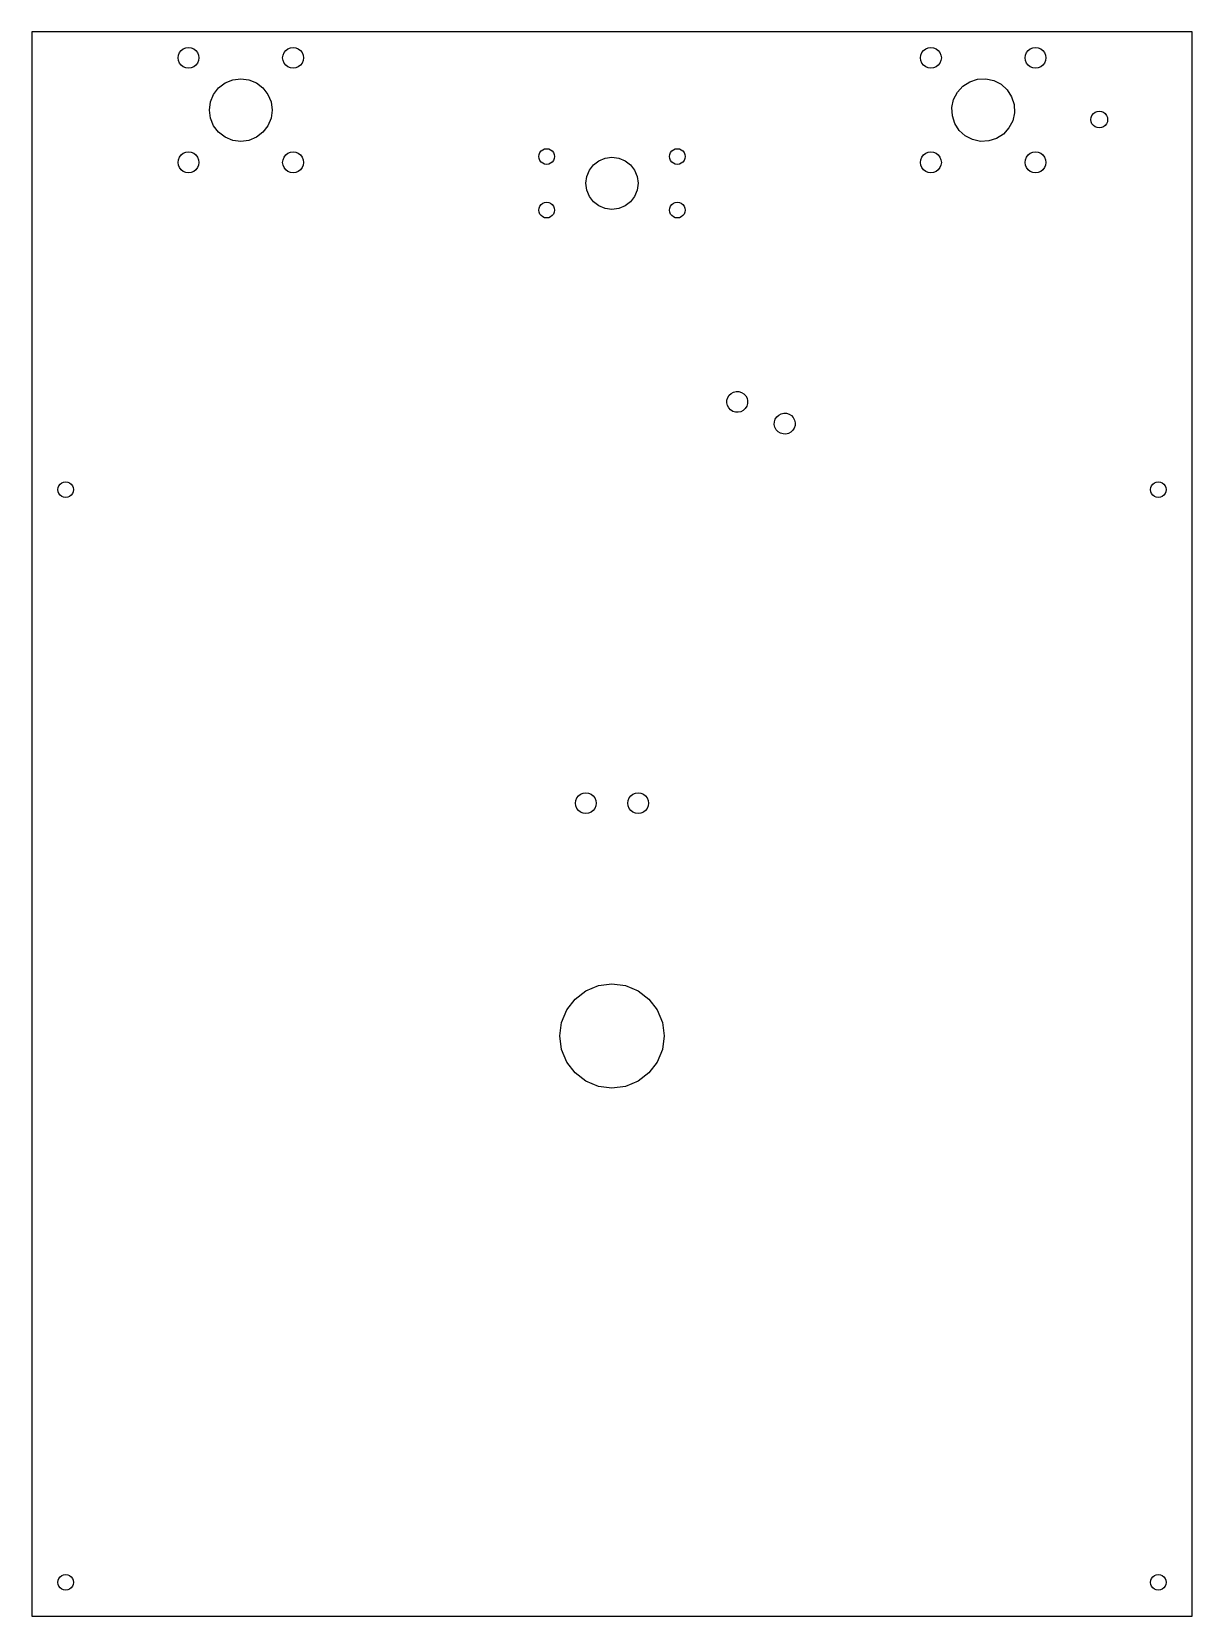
# Model space of a CAD drawing. Header units: metres. Extents: x 344 to 566, y 58 to 361.
import ezdxf

# ---------------------------------------------------------------- set-up
doc = ezdxf.new("R2010")
doc.units = ezdxf.units.M

msp = doc.modelspace()

# ---------------------------------------------------------------- linework, layer by layer
at = {"layer": 'Layer0'}
for points in [[(565.5, 57.77, 157.76), (565.5, 360.86, 157.76), (343.5, 360.86, 157.76), (343.5, 57.77, 157.76), (565.5, 57.77, 157.76)], [(374.02, 353.93, 157.75), (373.5, 353.86, 157.75), (372.98, 353.93, 157.75), (372.5, 354.13, 157.75), (372.09, 354.45, 157.75), (371.77, 354.86, 157.75), (371.57, 355.35, 157.75), (371.5, 355.86, 157.75), (371.57, 356.38, 157.75), (371.77, 356.86, 157.75), (372.09, 357.28, 157.75), (372.5, 357.6, 157.75), (372.98, 357.8, 157.75), (373.5, 357.86, 157.75), (374.02, 357.8, 157.75), (374.5, 357.6, 157.75), (374.91, 357.28, 157.75), (375.23, 356.86, 157.75), (375.43, 356.38, 157.75), (375.5, 355.86, 157.75), (375.43, 355.35, 157.75), (375.23, 354.86, 157.75), (374.91, 354.45, 157.75), (374.5, 354.13, 157.75), (374.02, 353.93, 157.75)], [(394.02, 353.93, 157.75), (393.5, 353.86, 157.75), (392.98, 353.93, 157.75), (392.5, 354.13, 157.75), (392.09, 354.45, 157.75), (391.77, 354.86, 157.75), (391.57, 355.35, 157.75), (391.5, 355.86, 157.75), (391.57, 356.38, 157.75), (391.77, 356.86, 157.75), (392.09, 357.28, 157.75), (392.5, 357.6, 157.75), (392.98, 357.8, 157.75), (393.5, 357.86, 157.75), (394.02, 357.8, 157.75), (394.5, 357.6, 157.75), (394.91, 357.28, 157.75), (395.23, 356.86, 157.75), (395.43, 356.38, 157.75), (395.5, 355.86, 157.75), (395.43, 355.35, 157.75), (395.23, 354.86, 157.75), (394.91, 354.45, 157.75), (394.5, 354.13, 157.75), (394.02, 353.93, 157.75)], [(517.43, 356.38, 157.76), (517.5, 355.86, 157.76), (517.43, 355.35, 157.76), (517.23, 354.86, 157.76), (516.91, 354.45, 157.76), (516.5, 354.13, 157.76), (516.02, 353.93, 157.76), (515.5, 353.86, 157.76), (514.98, 353.93, 157.76), (514.5, 354.13, 157.76), (514.09, 354.45, 157.76), (513.77, 354.86, 157.76), (513.57, 355.35, 157.76), (513.5, 355.86, 157.76), (513.57, 356.38, 157.76), (513.77, 356.86, 157.76), (514.09, 357.28, 157.76), (514.5, 357.6, 157.76), (514.98, 357.8, 157.76), (515.5, 357.86, 157.76), (516.02, 357.8, 157.76), (516.5, 357.6, 157.76), (516.91, 357.28, 157.76), (517.23, 356.86, 157.76), (517.43, 356.38, 157.76)], [(536.02, 353.93, 157.76), (535.5, 353.86, 157.76), (534.98, 353.93, 157.76), (534.5, 354.13, 157.76), (534.09, 354.45, 157.76), (533.77, 354.86, 157.76), (533.57, 355.35, 157.76), (533.5, 355.86, 157.76), (533.57, 356.38, 157.76), (533.77, 356.86, 157.76), (534.09, 357.28, 157.76), (534.5, 357.6, 157.76), (534.98, 357.8, 157.76), (535.5, 357.86, 157.76), (536.02, 357.8, 157.76), (536.5, 357.6, 157.76), (536.91, 357.28, 157.76), (537.23, 356.86, 157.76), (537.43, 356.38, 157.76), (537.5, 355.86, 157.76), (537.43, 355.35, 157.76), (537.23, 354.86, 157.76), (536.91, 354.45, 157.76), (536.5, 354.13, 157.76), (536.02, 353.93, 157.76)], [(386.5, 351.06, 157.76), (387.74, 350.11, 157.76), (388.7, 348.86, 157.76), (389.3, 347.42, 157.76), (389.5, 345.86, 157.76), (389.3, 344.31, 157.76), (388.7, 342.86, 157.76), (387.74, 341.62, 157.76), (386.5, 340.67, 157.76), (385.05, 340.07, 157.76), (383.5, 339.86, 157.76), (381.95, 340.07, 157.76), (380.5, 340.67, 157.76), (379.26, 341.62, 157.76), (378.3, 342.86, 157.76), (377.7, 344.31, 157.76), (377.5, 345.86, 157.76), (377.7, 347.42, 157.76), (378.3, 348.86, 157.76), (379.26, 350.11, 157.76), (380.5, 351.06, 157.76), (381.95, 351.66, 157.76), (383.5, 351.86, 157.76), (385.05, 351.66, 157.76), (386.5, 351.06, 157.76)], [(522.94, 351.29, 157.76), (524.43, 351.77, 157.76), (525.99, 351.84, 157.76), (527.52, 351.51, 157.76), (528.92, 350.8, 157.76), (530.08, 349.74, 157.76), (530.93, 348.43, 157.76), (531.4, 346.94, 157.76), (531.48, 345.37, 157.76), (531.15, 343.84, 157.76), (530.43, 342.45, 157.76), (529.38, 341.29, 157.76), (528.06, 340.44, 157.76), (526.57, 339.96, 157.76), (525.01, 339.88, 157.76), (523.48, 340.22, 157.76), (522.08, 340.93, 157.76), (520.92, 341.98, 157.76), (520.07, 343.3, 157.76), (519.6, 344.79, 157.76), (519.52, 346.36, 157.76), (519.85, 347.89, 157.76), (520.57, 349.28, 157.76), (521.62, 350.44, 157.76), (522.94, 351.29, 157.76)], [(547.29, 345.61, 157.76), (547.7, 345.66, 157.76), (548.11, 345.61, 157.76), (548.5, 345.45, 157.76), (548.83, 345.2, 157.76), (549.09, 344.86, 157.76), (549.25, 344.48, 157.76), (549.3, 344.06, 157.76), (549.25, 343.65, 157.76), (549.09, 343.26, 157.76), (548.83, 342.93, 157.76), (548.5, 342.68, 157.76), (548.11, 342.52, 157.76), (547.7, 342.46, 157.76), (547.29, 342.52, 157.76), (546.9, 342.68, 157.76), (546.57, 342.93, 157.76), (546.31, 343.26, 157.76), (546.15, 343.65, 157.76), (546.1, 344.06, 157.76), (546.15, 344.48, 157.76), (546.31, 344.86, 157.76), (546.57, 345.2, 157.76), (546.9, 345.45, 157.76), (547.29, 345.61, 157.76)], [(375.43, 336.38, 157.75), (375.5, 335.86, 157.75), (375.43, 335.35, 157.75), (375.23, 334.86, 157.75), (374.91, 334.45, 157.75), (374.5, 334.13, 157.75), (374.02, 333.93, 157.75), (373.5, 333.86, 157.75), (372.98, 333.93, 157.75), (372.5, 334.13, 157.75), (372.09, 334.45, 157.75), (371.77, 334.86, 157.75), (371.57, 335.35, 157.75), (371.5, 335.86, 157.75), (371.57, 336.38, 157.75), (371.77, 336.86, 157.75), (372.09, 337.28, 157.75), (372.5, 337.6, 157.75), (372.98, 337.8, 157.75), (373.5, 337.86, 157.75), (374.02, 337.8, 157.75), (374.5, 337.6, 157.75), (374.91, 337.28, 157.75), (375.23, 336.86, 157.75), (375.43, 336.38, 157.75)], [(392.98, 337.8, 157.75), (393.5, 337.86, 157.75), (394.02, 337.8, 157.75), (394.5, 337.6, 157.75), (394.91, 337.28, 157.75), (395.23, 336.86, 157.75), (395.43, 336.38, 157.75), (395.5, 335.86, 157.75), (395.43, 335.35, 157.75), (395.23, 334.86, 157.75), (394.91, 334.45, 157.75), (394.5, 334.13, 157.75), (394.02, 333.93, 157.75), (393.5, 333.86, 157.75), (392.98, 333.93, 157.75), (392.5, 334.13, 157.75), (392.09, 334.45, 157.75), (391.77, 334.86, 157.75), (391.57, 335.35, 157.75), (391.5, 335.86, 157.75), (391.57, 336.38, 157.75), (391.77, 336.86, 157.75), (392.09, 337.28, 157.75), (392.5, 337.6, 157.75), (392.98, 337.8, 157.75)], [(441.25, 335.69, 157.76), (440.94, 335.93, 157.76), (440.7, 336.24, 157.76), (440.55, 336.6, 157.76), (440.5, 336.99, 157.76), (440.55, 337.38, 157.76), (440.7, 337.74, 157.76), (440.94, 338.05, 157.76), (441.25, 338.29, 157.76), (441.61, 338.44, 157.76), (442, 338.49, 157.76), (442.39, 338.44, 157.76), (442.75, 338.29, 157.76), (443.06, 338.05, 157.76), (443.3, 337.74, 157.76), (443.45, 337.38, 157.76), (443.5, 336.99, 157.76), (443.45, 336.6, 157.76), (443.3, 336.24, 157.76), (443.06, 335.93, 157.76), (442.75, 335.69, 157.76), (442.39, 335.54, 157.76), (442, 335.49, 157.76), (441.61, 335.54, 157.76), (441.25, 335.69, 157.76)], [(449.67, 330.57, 157.76), (449.5, 331.86, 157.76), (449.67, 333.16, 157.76), (450.17, 334.36, 157.76), (450.96, 335.4, 157.76), (452, 336.19, 157.76), (453.21, 336.69, 157.76), (454.5, 336.86, 157.76), (455.79, 336.69, 157.76), (457, 336.19, 157.76), (458.04, 335.4, 157.76), (458.83, 334.36, 157.76), (459.33, 333.16, 157.76), (459.5, 331.86, 157.76), (459.33, 330.57, 157.76), (458.83, 329.36, 157.76), (458.04, 328.33, 157.76), (457, 327.53, 157.76), (455.79, 327.03, 157.76), (454.5, 326.86, 157.76), (453.21, 327.03, 157.76), (452, 327.53, 157.76), (450.96, 328.33, 157.76), (450.17, 329.36, 157.76), (449.67, 330.57, 157.76)], [(467, 335.49, 157.76), (466.61, 335.54, 157.76), (466.25, 335.69, 157.76), (465.94, 335.93, 157.76), (465.7, 336.24, 157.76), (465.55, 336.6, 157.76), (465.5, 336.99, 157.76), (465.55, 337.38, 157.76), (465.7, 337.74, 157.76), (465.94, 338.05, 157.76), (466.25, 338.29, 157.76), (466.61, 338.44, 157.76), (467, 338.49, 157.76), (467.39, 338.44, 157.76), (467.75, 338.29, 157.76), (468.06, 338.05, 157.76), (468.3, 337.74, 157.76), (468.45, 337.38, 157.76), (468.5, 336.99, 157.76), (468.45, 336.6, 157.76), (468.3, 336.24, 157.76), (468.06, 335.93, 157.76), (467.75, 335.69, 157.76), (467.39, 335.54, 157.76), (467, 335.49, 157.76)], [(517.43, 336.38, 157.76), (517.5, 335.86, 157.76), (517.43, 335.35, 157.76), (517.23, 334.86, 157.76), (516.91, 334.45, 157.76), (516.5, 334.13, 157.76), (516.02, 333.93, 157.76), (515.5, 333.86, 157.76), (514.98, 333.93, 157.76), (514.5, 334.13, 157.76), (514.09, 334.45, 157.76), (513.77, 334.86, 157.76), (513.57, 335.35, 157.76), (513.5, 335.86, 157.76), (513.57, 336.38, 157.76), (513.77, 336.86, 157.76), (514.09, 337.28, 157.76), (514.5, 337.6, 157.76), (514.98, 337.8, 157.76), (515.5, 337.86, 157.76), (516.02, 337.8, 157.76), (516.5, 337.6, 157.76), (516.91, 337.28, 157.76), (517.23, 336.86, 157.76), (517.43, 336.38, 157.76)], [(534.98, 337.8, 157.76), (535.5, 337.86, 157.76), (536.02, 337.8, 157.76), (536.5, 337.6, 157.76), (536.91, 337.28, 157.76), (537.23, 336.86, 157.76), (537.43, 336.38, 157.76), (537.5, 335.86, 157.76), (537.43, 335.35, 157.76), (537.23, 334.86, 157.76), (536.91, 334.45, 157.76), (536.5, 334.13, 157.76), (536.02, 333.93, 157.76), (535.5, 333.86, 157.76), (534.98, 333.93, 157.76), (534.5, 334.13, 157.76), (534.09, 334.45, 157.76), (533.77, 334.86, 157.76), (533.57, 335.35, 157.76), (533.5, 335.86, 157.76), (533.57, 336.38, 157.76), (533.77, 336.86, 157.76), (534.09, 337.28, 157.76), (534.5, 337.6, 157.76), (534.98, 337.8, 157.76)], [(442.75, 328.04, 157.76), (443.06, 327.8, 157.76), (443.3, 327.49, 157.76), (443.45, 327.13, 157.76), (443.5, 326.74, 157.76), (443.45, 326.35, 157.76), (443.3, 325.99, 157.76), (443.06, 325.68, 157.76), (442.75, 325.44, 157.76), (442.39, 325.29, 157.76), (442, 325.24, 157.76), (441.61, 325.29, 157.76), (441.25, 325.44, 157.76), (440.94, 325.68, 157.76), (440.7, 325.99, 157.76), (440.55, 326.35, 157.76), (440.5, 326.74, 157.76), (440.55, 327.13, 157.76), (440.7, 327.49, 157.76), (440.94, 327.8, 157.76), (441.25, 328.04, 157.76), (441.61, 328.19, 157.76), (442, 328.24, 157.76), (442.39, 328.19, 157.76), (442.75, 328.04, 157.76)], [(468.06, 325.68, 157.76), (467.75, 325.44, 157.76), (467.39, 325.29, 157.76), (467, 325.24, 157.76), (466.61, 325.29, 157.76), (466.25, 325.44, 157.76), (465.94, 325.68, 157.76), (465.7, 325.99, 157.76), (465.55, 326.35, 157.76), (465.5, 326.74, 157.76), (465.55, 327.13, 157.76), (465.7, 327.49, 157.76), (465.94, 327.8, 157.76), (466.25, 328.04, 157.76), (466.61, 328.19, 157.76), (467, 328.24, 157.76), (467.39, 328.19, 157.76), (467.75, 328.04, 157.76), (468.06, 327.8, 157.76), (468.3, 327.49, 157.76), (468.45, 327.13, 157.76), (468.5, 326.74, 157.76), (468.45, 326.35, 157.76), (468.3, 325.99, 157.76), (468.06, 325.68, 157.76)], [(480.42, 289.72, 157.76), (480.27, 289.22, 157.76), (479.99, 288.78, 157.76), (479.61, 288.43, 157.76), (479.15, 288.18, 157.76), (478.64, 288.07, 157.76), (478.12, 288.08, 157.76), (477.62, 288.24, 157.76), (477.18, 288.52, 157.76), (476.82, 288.9, 157.76), (476.58, 289.36, 157.76), (476.46, 289.87, 157.76), (476.48, 290.39, 157.76), (476.63, 290.89, 157.76), (476.91, 291.33, 157.76), (477.29, 291.69, 157.76), (477.75, 291.93, 157.76), (478.26, 292.05, 157.76), (478.78, 292.03, 157.76), (479.28, 291.88, 157.76), (479.73, 291.6, 157.76), (480.08, 291.22, 157.76), (480.33, 290.75, 157.76), (480.44, 290.24, 157.76), (480.42, 289.72, 157.76)], [(485.57, 286.23, 157.76), (485.73, 286.73, 157.76), (486, 287.17, 157.76), (486.39, 287.52, 157.76), (486.85, 287.77, 157.76), (487.36, 287.88, 157.76), (487.88, 287.87, 157.76), (488.38, 287.71, 157.76), (488.82, 287.43, 157.76), (489.17, 287.05, 157.76), (489.42, 286.59, 157.76), (489.53, 286.08, 157.76), (489.52, 285.56, 157.76), (489.36, 285.06, 157.76), (489.08, 284.62, 157.76), (488.7, 284.26, 157.76), (488.24, 284.02, 157.76), (487.73, 283.9, 157.76), (487.21, 283.92, 157.76), (486.71, 284.08, 157.76), (486.27, 284.35, 157.76), (485.91, 284.74, 157.76), (485.67, 285.2, 157.76), (485.55, 285.71, 157.76), (485.57, 286.23, 157.76)], [(348.94, 272.21, 157.76), (348.7, 272.52, 157.76), (348.55, 272.88, 157.76), (348.5, 273.27, 157.76), (348.55, 273.66, 157.76), (348.7, 274.02, 157.76), (348.94, 274.33, 157.76), (349.25, 274.57, 157.76), (349.61, 274.72, 157.76), (350, 274.77, 157.76), (350.39, 274.72, 157.76), (350.75, 274.57, 157.76), (351.06, 274.33, 157.76), (351.3, 274.02, 157.76), (351.45, 273.66, 157.76), (351.5, 273.27, 157.76), (351.45, 272.88, 157.76), (351.3, 272.52, 157.76), (351.06, 272.21, 157.76), (350.75, 271.97, 157.76), (350.39, 271.82, 157.76), (350, 271.77, 157.76), (349.61, 271.82, 157.76), (349.25, 271.97, 157.76), (348.94, 272.21, 157.76)], [(560.3, 272.52, 157.76), (560.06, 272.21, 157.76), (559.75, 271.97, 157.76), (559.39, 271.82, 157.76), (559, 271.77, 157.76), (558.61, 271.82, 157.76), (558.25, 271.97, 157.76), (557.94, 272.21, 157.76), (557.7, 272.52, 157.76), (557.55, 272.88, 157.76), (557.5, 273.27, 157.76), (557.55, 273.66, 157.76), (557.7, 274.02, 157.76), (557.94, 274.33, 157.76), (558.25, 274.57, 157.76), (558.61, 274.72, 157.76), (559, 274.77, 157.76), (559.39, 274.72, 157.76), (559.75, 274.57, 157.76), (560.06, 274.33, 157.76), (560.3, 274.02, 157.76), (560.45, 273.66, 157.76), (560.5, 273.27, 157.76), (560.45, 272.88, 157.76), (560.3, 272.52, 157.76)], [(451.43, 213.81, 157.76), (451.5, 213.3, 157.76), (451.43, 212.78, 157.76), (451.23, 212.3, 157.76), (450.91, 211.88, 157.76), (450.5, 211.56, 157.76), (450.02, 211.36, 157.76), (449.5, 211.3, 157.76), (448.98, 211.36, 157.76), (448.5, 211.56, 157.76), (448.09, 211.88, 157.76), (447.77, 212.3, 157.76), (447.57, 212.78, 157.76), (447.5, 213.3, 157.76), (447.57, 213.81, 157.76), (447.77, 214.3, 157.76), (448.09, 214.71, 157.76), (448.5, 215.03, 157.76), (448.98, 215.23, 157.76), (449.5, 215.3, 157.76), (450.02, 215.23, 157.76), (450.5, 215.03, 157.76), (450.91, 214.71, 157.76), (451.23, 214.3, 157.76), (451.43, 213.81, 157.76)], [(457.57, 212.78, 157.76), (457.5, 213.3, 157.76), (457.57, 213.81, 157.76), (457.77, 214.3, 157.76), (458.09, 214.71, 157.76), (458.5, 215.03, 157.76), (458.98, 215.23, 157.76), (459.5, 215.3, 157.76), (460.02, 215.23, 157.76), (460.5, 215.03, 157.76), (460.91, 214.71, 157.76), (461.23, 214.3, 157.76), (461.43, 213.81, 157.76), (461.5, 213.3, 157.76), (461.43, 212.78, 157.76), (461.23, 212.3, 157.76), (460.91, 211.88, 157.76), (460.5, 211.56, 157.76), (460.02, 211.36, 157.76), (459.5, 211.3, 157.76), (458.98, 211.36, 157.76), (458.5, 211.56, 157.76), (458.09, 211.88, 157.76), (457.77, 212.3, 157.76), (457.57, 212.78, 157.76)], [(457.09, 159.11, 157.76), (454.5, 158.77, 157.76), (451.91, 159.11, 157.76), (449.5, 160.11, 157.76), (447.43, 161.7, 157.76), (445.84, 163.77, 157.76), (444.84, 166.18, 157.76), (444.5, 168.77, 157.76), (444.84, 171.36, 157.76), (445.84, 173.77, 157.76), (447.43, 175.84, 157.76), (449.5, 177.43, 157.76), (451.91, 178.43, 157.76), (454.5, 178.77, 157.76), (457.09, 178.43, 157.76), (459.5, 177.43, 157.76), (461.57, 175.84, 157.76), (463.16, 173.77, 157.76), (464.16, 171.36, 157.76), (464.5, 168.77, 157.76), (464.16, 166.18, 157.76), (463.16, 163.77, 157.76), (461.57, 161.7, 157.76), (459.5, 160.11, 157.76), (457.09, 159.11, 157.76)], [(351.06, 65.33, 157.76), (351.3, 65.02, 157.76), (351.45, 64.66, 157.76), (351.5, 64.27, 157.76), (351.45, 63.88, 157.76), (351.3, 63.52, 157.76), (351.06, 63.21, 157.76), (350.75, 62.97, 157.76), (350.39, 62.82, 157.76), (350, 62.77, 157.76), (349.61, 62.82, 157.76), (349.25, 62.97, 157.76), (348.94, 63.21, 157.76), (348.7, 63.52, 157.76), (348.55, 63.88, 157.76), (348.5, 64.27, 157.76), (348.55, 64.66, 157.76), (348.7, 65.02, 157.76), (348.94, 65.33, 157.76), (349.25, 65.57, 157.76), (349.61, 65.72, 157.76), (350, 65.77, 157.76), (350.39, 65.72, 157.76), (350.75, 65.57, 157.76), (351.06, 65.33, 157.76)], [(560.06, 63.21, 157.76), (559.75, 62.97, 157.76), (559.39, 62.82, 157.76), (559, 62.77, 157.76), (558.61, 62.82, 157.76), (558.25, 62.97, 157.76), (557.94, 63.21, 157.76), (557.7, 63.52, 157.76), (557.55, 63.88, 157.76), (557.5, 64.27, 157.76), (557.55, 64.66, 157.76), (557.7, 65.02, 157.76), (557.94, 65.33, 157.76), (558.25, 65.57, 157.76), (558.61, 65.72, 157.76), (559, 65.77, 157.76), (559.39, 65.72, 157.76), (559.75, 65.57, 157.76), (560.06, 65.33, 157.76), (560.3, 65.02, 157.76), (560.45, 64.66, 157.76), (560.5, 64.27, 157.76), (560.45, 63.88, 157.76), (560.3, 63.52, 157.76), (560.06, 63.21, 157.76)]]:
    msp.add_polyline3d(points, dxfattribs=at)

doc.saveas('drawing.dxf')
